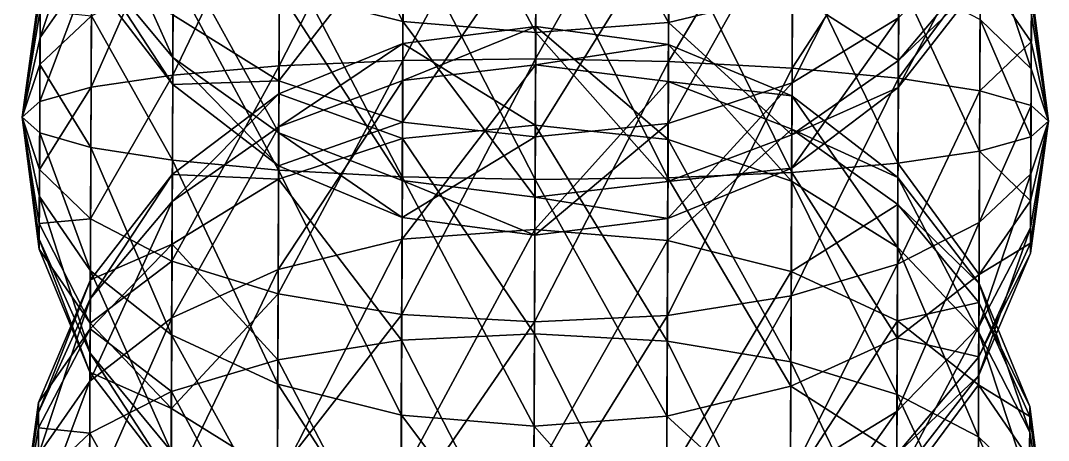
# Model space of a CAD drawing. Header units: metres. Extents: x -322 to 100, y -423 to 142.
# Drawn here: x -321.4 to -261.3, y -218.1 to -193.5 of the extents above; entities that cross this region are included whole.
import ezdxf

# ---------------------------------------------------------------- set-up
doc = ezdxf.new("R2010")
doc.units = ezdxf.units.M

msp = doc.modelspace()

# ---------------------------------------------------------------- linework, layer by layer
for points in [[(-299.03394, -193.58188, -552.4408), (-306.26196, -191.75961, -550.03906), (-306.21085, -179.26749, -555.02), (-306.21075, -179.26738, -555.0199)], [(-299.03394, -193.58188, -552.4408), (-306.21085, -179.26749, -555.02), (-298.97693, -179.64873, -557.9963), (-298.97684, -179.64862, -557.99615)], [(-291.2719, -194.2251, -553.25995), (-299.03394, -193.58188, -552.4408), (-298.97693, -179.64873, -557.9963), (-298.97684, -179.64862, -557.99615)], [(-291.2719, -194.2251, -553.25995), (-298.97693, -179.64873, -557.9963), (-291.21292, -179.80043, -559.0115), (-291.21283, -179.80032, -559.01135)], [(-283.5049, -193.64542, -552.4408), (-291.2719, -194.2251, -553.25995), (-291.21292, -179.80043, -559.0115), (-291.21283, -179.80032, -559.01135)], [(-283.5049, -193.64542, -552.4408), (-291.21292, -179.80043, -559.0115), (-283.4479, -179.71225, -557.9963), (-283.4478, -179.71214, -557.99615)], [(-276.2622, -191.88232, -550.03906), (-283.5049, -193.64542, -552.4408), (-283.4479, -179.71225, -557.9963), (-283.4478, -179.71214, -557.99615)], [(-291.21924, -181.34314, -937.23145), (-298.98624, -181.92282, -938.0506), (-299.04324, -195.85599, -932.4951), (-299.04315, -195.85588, -932.495)], [(-291.21924, -181.34314, -937.23145), (-299.04324, -195.85599, -932.4951), (-291.27823, -195.7678, -931.4799), (-291.27814, -195.7677, -931.4798)], [(-283.4572, -181.98636, -938.0506), (-291.21924, -181.34314, -937.23145), (-291.27823, -195.7678, -931.4799), (-291.27814, -195.7677, -931.4798)], [(-298.98624, -181.92282, -938.0506), (-306.22894, -183.68591, -940.45233), (-306.28003, -196.17804, -935.47144), (-306.27994, -196.17793, -935.4713)], [(-298.98624, -181.92282, -938.0506), (-306.28003, -196.17804, -935.47144), (-299.04324, -195.85599, -932.4951), (-299.04315, -195.85588, -932.495)], [(-283.4572, -181.98636, -938.0506), (-291.27823, -195.7678, -931.4799), (-283.51422, -195.91951, -932.4951), (-283.51413, -195.9194, -932.495)], [(-276.2292, -183.80862, -940.45233), (-283.4572, -181.98636, -938.0506), (-283.51422, -195.91951, -932.4951), (-283.51413, -195.9194, -932.495)], [(-306.22894, -183.68591, -940.45233), (-312.45377, -186.51224, -944.27295), (-312.49548, -196.71202, -940.20605), (-312.4954, -196.71191, -940.20593)], [(-306.22894, -183.68591, -940.45233), (-312.49548, -196.71202, -940.20605), (-306.28003, -196.17804, -935.47144), (-306.27994, -196.17793, -935.4713)], [(-276.2292, -183.80862, -940.45233), (-283.51422, -195.91951, -932.4951), (-276.28027, -196.30077, -935.47144), (-276.28018, -196.30066, -935.4713)], [(-270.0277, -186.68579, -944.27295), (-276.2292, -183.80862, -940.45233), (-276.28027, -196.30077, -935.47144), (-276.28018, -196.30066, -935.4713)], [(-270.01978, -184.7449, -509.7299), (-276.2406, -186.60233, -505.34988), (-276.2838, -197.16197, -513.67804), (-276.28372, -197.16187, -513.6779)], [(-270.01978, -184.7449, -509.7299), (-276.2838, -197.16197, -513.67804), (-270.05502, -193.36682, -516.5298), (-270.05493, -193.36671, -516.52966)], [(-317.2168, -185.40099, -955.34875), (-320.241, -192.03593, -958.20624), (-320.25116, -194.52486, -955.05035), (-320.25107, -194.52475, -955.05023)], [(-317.2168, -185.40099, -955.34875), (-320.25116, -194.52486, -955.05035), (-317.23648, -190.2092, -949.2521), (-317.2364, -190.20909, -949.25195)], [(-312.49127, -195.68228, -537.59644), (-317.23544, -189.9547, -535.14264), (-317.21576, -185.14648, -541.2393), (-317.21567, -185.14638, -541.2392)], [(-312.49127, -195.68228, -537.59644), (-317.21576, -185.14648, -541.2393), (-312.46344, -188.88245, -546.21844), (-312.46335, -188.88234, -546.2183)], [(-312.45377, -186.51224, -944.27295), (-317.23648, -190.2092, -949.2521), (-317.266, -197.42154, -946.37634), (-317.2659, -197.42143, -946.3762)], [(-312.45377, -186.51224, -944.27295), (-317.266, -197.42154, -946.37634), (-312.49548, -196.71202, -940.20605), (-312.4954, -196.71191, -940.20593)], [(-306.24036, -186.47961, -505.34988), (-312.48108, -193.19327, -516.5298), (-306.28357, -197.03926, -513.67804), (-306.28348, -197.03915, -513.6779)], [(-299.00983, -187.69281, -502.5965), (-306.24036, -186.47961, -505.34988), (-306.28357, -197.03926, -513.67804), (-306.28348, -197.03915, -513.6779)], [(-276.2406, -186.60233, -505.34988), (-283.48083, -187.75633, -502.5965), (-283.529, -199.53409, -511.8853), (-283.5289, -199.53398, -511.88522)], [(-276.2406, -186.60233, -505.34988), (-283.529, -199.53409, -511.8853), (-276.2838, -197.16197, -513.67804), (-276.28372, -197.16187, -513.6779)], [(-270.0277, -186.68579, -944.27295), (-276.28027, -196.30077, -935.47144), (-270.06943, -196.88557, -940.20605), (-270.06934, -196.88547, -940.20593)], [(-265.2754, -190.42175, -949.2521), (-270.0277, -186.68579, -944.27295), (-270.06943, -196.88557, -940.20605), (-270.06934, -196.88547, -940.20593)], [(-291.30704, -202.80782, -991.0655), (-299.0103, -187.8119, -987.8949), (-291.24417, -187.43996, -988.83405), (-291.24408, -187.43985, -988.8339)], [(-283.54202, -202.71964, -990.0503), (-291.30704, -202.80782, -991.0655), (-291.24417, -187.43996, -988.83405), (-291.24408, -187.43985, -988.8339)], [(-283.54202, -202.71964, -990.0503), (-291.24417, -187.43996, -988.83405), (-283.48132, -187.87543, -987.8949), (-283.48123, -187.87532, -987.8948)], [(-262.30255, -196.3399, -968.4061), (-265.28784, -193.47017, -975.05334), (-265.2629, -187.37355, -970.2451), (-265.26282, -187.37344, -970.245)], [(-262.30255, -196.3399, -968.4061), (-265.2629, -187.37355, -970.2451), (-262.28964, -193.18405, -965.9172), (-262.28955, -193.18394, -965.91705)], [(-299.00983, -187.69281, -502.5965), (-306.28357, -197.03926, -513.67804), (-299.058, -199.47057, -511.8853), (-299.05792, -199.47046, -511.88522)], [(-299.07104, -202.65611, -990.0503), (-306.25055, -188.96591, -985.1415), (-299.0103, -187.8119, -987.8949), (-299.01022, -187.8118, -987.8948)], [(-291.30704, -202.80782, -991.0655), (-299.07104, -202.65611, -990.0503), (-299.0103, -187.8119, -987.8949), (-299.01022, -187.8118, -987.8948)], [(-291.24698, -188.12828, -501.65738), (-299.00983, -187.69281, -502.5965), (-299.058, -199.47057, -511.8853), (-299.05792, -199.47046, -511.88522)], [(-283.48083, -187.75633, -502.5965), (-291.24698, -188.12828, -501.65738), (-291.29684, -200.32152, -511.27386), (-291.29675, -200.32141, -511.27377)], [(-283.48083, -187.75633, -502.5965), (-291.29684, -200.32152, -511.27386), (-283.529, -199.53409, -511.8853), (-283.5289, -199.53398, -511.88522)], [(-276.30524, -202.39758, -987.074), (-283.54202, -202.71964, -990.0503), (-283.48132, -187.87543, -987.8949), (-283.48123, -187.87532, -987.8948)], [(-276.30524, -202.39758, -987.074), (-283.48132, -187.87543, -987.8949), (-276.2508, -189.08864, -985.1415), (-276.2507, -189.08853, -985.14136)], [(-291.24698, -188.12828, -501.65738), (-299.058, -199.47057, -511.8853), (-291.29684, -200.32152, -511.27386), (-291.29675, -200.32141, -511.27377)], [(-265.26715, -188.40724, -520.2463), (-270.05502, -193.36682, -516.5298), (-270.07166, -197.4337, -526.7297), (-270.07156, -197.4336, -526.72955)], [(-265.26715, -188.40724, -520.2463), (-270.07166, -197.4337, -526.7297), (-265.2789, -191.28297, -527.4587), (-265.2788, -191.28287, -527.45856)], [(-306.29602, -200.08766, -539.4793), (-312.49127, -195.68228, -537.59644), (-312.46344, -188.88245, -546.21844), (-312.46335, -188.88234, -546.2183)], [(-306.30496, -202.27487, -987.074), (-312.47137, -190.82333, -980.7615), (-306.25055, -188.96591, -985.1415), (-306.25046, -188.9658, -985.14136)], [(-306.29602, -200.08766, -539.4793), (-312.46344, -188.88245, -546.21844), (-306.26196, -191.75961, -550.03906), (-306.26187, -191.7595, -550.03894)], [(-299.07104, -202.65611, -990.0503), (-306.30496, -202.27487, -987.074), (-306.25055, -188.96591, -985.1415), (-306.25046, -188.9658, -985.14136)], [(-270.08978, -201.8636, -982.33936), (-276.30524, -202.39758, -987.074), (-276.2508, -189.08864, -985.1415), (-276.2507, -189.08853, -985.14136)], [(-270.06522, -195.85583, -537.59644), (-276.2622, -191.88232, -550.03906), (-270.03738, -189.056, -546.21844), (-270.0373, -189.0559, -546.2183)], [(-270.08978, -201.8636, -982.33936), (-276.2508, -189.08864, -985.1415), (-270.04535, -190.99689, -980.7615), (-270.04526, -190.99678, -980.76135)], [(-265.27435, -190.16725, -535.14264), (-270.06522, -195.85583, -537.59644), (-270.03738, -189.056, -546.21844), (-270.0373, -189.0559, -546.2183)], [(-317.23648, -190.2092, -949.2521), (-320.25116, -194.52486, -955.05035), (-320.26645, -198.25822, -953.56177), (-320.26636, -198.25812, -953.56165)], [(-317.23648, -190.2092, -949.2521), (-320.26645, -198.25822, -953.56177), (-317.266, -197.42154, -946.37634), (-317.2659, -197.42143, -946.3762)], [(-312.4977, -197.26015, -526.7297), (-317.24, -191.0704, -527.4587), (-317.23544, -189.9547, -535.14264), (-317.23535, -189.95459, -535.1425)], [(-312.4977, -197.26015, -526.7297), (-317.23544, -189.9547, -535.14264), (-312.49127, -195.68228, -537.59644), (-312.49118, -195.68217, -537.5963)], [(-265.2754, -190.42175, -949.2521), (-270.06943, -196.88557, -940.20605), (-265.3049, -197.6341, -946.37634), (-265.3048, -197.63399, -946.3762)], [(-265.2789, -191.28297, -527.4587), (-270.06522, -195.85583, -537.59644), (-265.27435, -190.16725, -535.14264), (-265.27426, -190.16714, -535.1425)], [(-262.2961, -194.76192, -955.05035), (-265.2754, -190.42175, -949.2521), (-265.3049, -197.6341, -946.37634), (-265.3048, -197.63399, -946.3762)], [(-262.28592, -192.27301, -958.20624), (-265.2754, -190.42175, -949.2521), (-262.2961, -194.76192, -955.05035), (-262.29602, -194.76181, -955.05023)], [(-312.51584, -201.69005, -982.33936), (-317.24893, -193.25761, -975.05334), (-312.47137, -190.82333, -980.7615), (-312.47128, -190.82323, -980.76135)], [(-312.48108, -193.19327, -516.5298), (-317.24, -191.0704, -527.4587), (-312.4977, -197.26015, -526.7297), (-312.49762, -197.26004, -526.72955)], [(-306.30496, -202.27487, -987.074), (-312.51584, -201.69005, -982.33936), (-312.47137, -190.82333, -980.7615), (-312.47128, -190.82323, -980.76135)], [(-265.31927, -201.15408, -976.16907), (-270.08978, -201.8636, -982.33936), (-270.04535, -190.99689, -980.7615), (-270.04526, -190.99678, -980.76135)], [(-265.31927, -201.15408, -976.16907), (-270.04535, -190.99689, -980.7615), (-265.28784, -193.47017, -975.05334), (-265.28775, -193.47006, -975.0532)], [(-320.24472, -192.94699, -965.9172), (-321.2924, -199.1651, -961.2727), (-320.23862, -191.4584, -962.1838), (-320.23853, -191.4583, -962.18365)], [(-320.23862, -191.4584, -962.1838), (-321.2924, -199.1651, -961.2727), (-320.241, -192.03593, -958.20624), (-320.2409, -192.03583, -958.2061)], [(-265.2789, -191.28297, -527.4587), (-270.07166, -197.4337, -526.7297), (-270.06522, -195.85583, -537.59644), (-270.06512, -195.85573, -537.5963)], [(-261.29288, -199.41052, -961.2727), (-262.28964, -193.18405, -965.9172), (-262.28357, -191.69547, -962.1838), (-262.28348, -191.69536, -962.18365)], [(-261.29288, -199.41052, -961.2727), (-262.28357, -191.69547, -962.1838), (-262.28592, -192.27301, -958.20624), (-262.28583, -192.2729, -958.2061)], [(-320.241, -192.03593, -958.20624), (-321.2924, -199.1651, -961.2727), (-320.25116, -194.52486, -955.05035), (-320.25107, -194.52475, -955.05023)], [(-299.07193, -202.87062, -540.66296), (-306.29602, -200.08766, -539.4793), (-306.26196, -191.75961, -550.03906), (-306.26187, -191.7595, -550.03894)], [(-299.07193, -202.87062, -540.66296), (-306.26196, -191.75961, -550.03906), (-299.03394, -193.58188, -552.4408), (-299.03384, -193.58177, -552.4407)], [(-276.29626, -200.21039, -539.4793), (-283.5049, -193.64542, -552.4408), (-276.2622, -191.88232, -550.03906), (-276.26212, -191.88222, -550.03894)], [(-270.06522, -195.85583, -537.59644), (-276.29626, -200.21039, -539.4793), (-276.2622, -191.88232, -550.03906), (-276.26212, -191.88222, -550.03894)], [(-261.29288, -199.41052, -961.2727), (-262.28592, -192.27301, -958.20624), (-262.2961, -194.76192, -955.05035), (-262.29602, -194.76181, -955.05023)], [(-320.25763, -196.10283, -968.4061), (-321.2924, -199.1651, -961.2727), (-320.24472, -192.94699, -965.9172), (-320.24463, -192.94688, -965.91705)], [(-317.24893, -193.25761, -975.05334), (-320.25763, -196.10283, -968.4061), (-320.24472, -192.94699, -965.9172), (-320.24463, -192.94688, -965.91705)], [(-317.28036, -200.94153, -976.16907), (-320.25763, -196.10283, -968.4061), (-317.24893, -193.25761, -975.05334), (-317.24884, -193.2575, -975.0532)], [(-312.51584, -201.69005, -982.33936), (-317.28036, -200.94153, -976.16907), (-317.24893, -193.25761, -975.05334), (-317.24884, -193.2575, -975.0532)], [(-306.28357, -197.03926, -513.67804), (-312.48108, -193.19327, -516.5298), (-312.4977, -197.26015, -526.7297), (-312.49762, -197.26004, -526.72955)], [(-270.05502, -193.36682, -516.5298), (-276.2838, -197.16197, -513.67804), (-276.30417, -202.14287, -526.1702), (-276.30408, -202.14276, -526.1701)], [(-270.05502, -193.36682, -516.5298), (-276.30417, -202.14287, -526.1702), (-270.07166, -197.4337, -526.7297), (-270.07156, -197.4336, -526.72955)], [(-262.31882, -200.3174, -968.98364), (-265.31927, -201.15408, -976.16907), (-265.28784, -193.47017, -975.05334), (-265.28775, -193.47006, -975.0532)], [(-262.31882, -200.3174, -968.98364), (-265.28784, -193.47017, -975.05334), (-262.30255, -196.3399, -968.4061), (-262.30246, -196.3398, -968.406)], [(-261.29288, -199.41052, -961.2727), (-262.30255, -196.3399, -968.4061), (-262.28964, -193.18405, -965.9172), (-262.28955, -193.18394, -965.91705)], [(-262.28964, -193.18405, -965.9172), (-262.28964, -193.18405, -965.9172), (-262.30255, -196.3399, -968.4061), (-262.30246, -196.3398, -968.406)], [(-291.31125, -203.8415, -541.06665), (-299.07193, -202.87062, -540.66296), (-299.03394, -193.58188, -552.4408), (-299.03384, -193.58177, -552.4407)], [(-291.27048, -193.88094, -796.84827), (-299.03915, -194.86433, -796.72833), (-299.04797, -197.01974, -781.88403), (-299.04788, -197.01964, -781.8839)], [(-291.27048, -193.88094, -796.84827), (-299.04797, -197.01974, -781.88403), (-291.27963, -196.11238, -781.4803), (-291.27954, -196.11227, -781.48016)], [(-291.294, -199.63239, -811.2731), (-299.03915, -194.86433, -796.72833), (-291.27048, -193.88094, -796.84827), (-291.2704, -193.88083, -796.84814)], [(-291.31125, -203.8415, -541.06665), (-299.03394, -193.58188, -552.4408), (-291.2719, -194.2251, -553.25995), (-291.27182, -194.22499, -553.2598)], [(-283.53287, -200.48332, -810.6616), (-291.294, -199.63239, -811.2731), (-291.27048, -193.88094, -796.84827), (-291.2704, -193.88083, -796.84814)], [(-283.51013, -194.92786, -796.72833), (-291.27048, -193.88094, -796.84827), (-291.27963, -196.11238, -781.4803), (-291.27954, -196.11227, -781.48016)], [(-283.5429, -202.93414, -540.66296), (-291.2719, -194.2251, -553.25995), (-283.5049, -193.64542, -552.4408), (-283.50482, -193.64531, -552.4407)], [(-283.53287, -200.48332, -810.6616), (-291.27048, -193.88094, -796.84827), (-283.51013, -194.92786, -796.72833), (-283.51004, -194.92775, -796.7282)], [(-276.29626, -200.21039, -539.4793), (-283.5429, -202.93414, -540.66296), (-283.5049, -193.64542, -552.4408), (-283.50482, -193.64531, -552.4407)], [(-320.25116, -194.52486, -955.05035), (-321.2924, -199.1651, -961.2727), (-320.26645, -198.25822, -953.56177), (-320.26636, -198.25812, -953.56165)], [(-283.5429, -202.93414, -540.66296), (-291.31125, -203.8415, -541.06665), (-291.2719, -194.2251, -553.25995), (-291.27182, -194.22499, -553.2598)], [(-299.03915, -194.86433, -796.72833), (-306.28668, -197.81102, -796.3767), (-306.2946, -199.7435, -783.0676), (-306.2945, -199.7434, -783.0675)], [(-299.03915, -194.86433, -796.72833), (-306.2946, -199.7435, -783.0676), (-299.04797, -197.01974, -781.88403), (-299.04788, -197.01964, -781.8839)], [(-299.0619, -200.4198, -810.6616), (-306.28668, -197.81102, -796.3767), (-299.03915, -194.86433, -796.72833), (-299.03906, -194.86423, -796.7282)], [(-291.294, -199.63239, -811.2731), (-299.0619, -200.4198, -810.6616), (-299.03915, -194.86433, -796.72833), (-299.03906, -194.86423, -796.7282)], [(-283.51013, -194.92786, -796.72833), (-291.27963, -196.11238, -781.4803), (-283.51895, -197.08327, -781.88403), (-283.51886, -197.08316, -781.8839)], [(-276.3073, -202.91463, -808.8689), (-283.53287, -200.48332, -810.6616), (-283.51013, -194.92786, -796.72833), (-283.51004, -194.92775, -796.7282)], [(-276.28696, -197.93373, -796.3767), (-283.51013, -194.92786, -796.72833), (-283.51895, -197.08327, -781.88403), (-283.51886, -197.08316, -781.8839)], [(-276.3073, -202.91463, -808.8689), (-283.51013, -194.92786, -796.72833), (-276.28696, -197.93373, -796.3767), (-276.28687, -197.93362, -796.3766)], [(-262.2961, -194.76192, -955.05035), (-265.3049, -197.6341, -946.37634), (-262.31137, -198.4953, -953.56177), (-262.31128, -198.4952, -953.56165)], [(-261.29288, -199.41052, -961.2727), (-262.2961, -194.76192, -955.05035), (-262.31137, -198.4953, -953.56177), (-262.31128, -198.4952, -953.56165)], [(-306.30392, -202.02016, -526.1702), (-312.4977, -197.26015, -526.7297), (-312.49127, -195.68228, -537.59644), (-312.49118, -195.68217, -537.5963)], [(-306.30392, -202.02016, -526.1702), (-312.49127, -195.68228, -537.59644), (-306.29602, -200.08766, -539.4793), (-306.29593, -200.08755, -539.4792)], [(-299.04324, -195.85599, -932.4951), (-306.28003, -196.17804, -935.47144), (-306.33447, -209.487, -937.40393), (-306.33438, -209.4869, -937.4038)], [(-299.04324, -195.85599, -932.4951), (-306.33447, -209.487, -937.40393), (-299.10394, -210.7002, -934.6505), (-299.10385, -210.70009, -934.6504)], [(-291.27823, -195.7678, -931.4799), (-299.04324, -195.85599, -932.4951), (-299.10394, -210.7002, -934.6505), (-299.10385, -210.70009, -934.6504)], [(-291.27823, -195.7678, -931.4799), (-299.10394, -210.7002, -934.6505), (-291.3411, -211.13567, -933.71136), (-291.341, -211.13556, -933.71124)], [(-283.51422, -195.91951, -932.4951), (-291.27823, -195.7678, -931.4799), (-291.3411, -211.13567, -933.71136), (-291.341, -211.13556, -933.71124)], [(-283.51422, -195.91951, -932.4951), (-291.3411, -211.13567, -933.71136), (-283.57495, -210.76372, -934.6505), (-283.57486, -210.76361, -934.6504)], [(-276.28027, -196.30077, -935.47144), (-283.51422, -195.91951, -932.4951), (-283.57495, -210.76372, -934.6505), (-283.57486, -210.76361, -934.6504)], [(-270.07166, -197.4337, -526.7297), (-276.29626, -200.21039, -539.4793), (-270.06522, -195.85583, -537.59644), (-270.06512, -195.85573, -537.5963)], [(-320.2739, -200.08032, -968.98364), (-321.2924, -199.1651, -961.2727), (-320.25763, -196.10283, -968.4061), (-320.25754, -196.10272, -968.406)], [(-317.28036, -200.94153, -976.16907), (-320.2739, -200.08032, -968.98364), (-320.25763, -196.10283, -968.4061), (-320.25754, -196.10272, -968.406)], [(-306.28003, -196.17804, -935.47144), (-312.49548, -196.71202, -940.20605), (-312.53992, -207.57874, -941.78394), (-312.53983, -207.57863, -941.7838)], [(-306.28003, -196.17804, -935.47144), (-312.53992, -207.57874, -941.78394), (-306.33447, -209.487, -937.40393), (-306.33438, -209.4869, -937.4038)], [(-291.27963, -196.11238, -781.4803), (-299.04797, -197.01974, -781.88403), (-299.08597, -206.30847, -770.10614), (-299.08588, -206.30836, -770.106)], [(-291.27963, -196.11238, -781.4803), (-299.08597, -206.30847, -770.10614), (-291.31897, -205.72879, -769.287), (-291.31888, -205.72868, -769.28687)], [(-283.51895, -197.08327, -781.88403), (-291.27963, -196.11238, -781.4803), (-291.31897, -205.72879, -769.287), (-291.31888, -205.72868, -769.28687)], [(-276.28027, -196.30077, -935.47144), (-283.57495, -210.76372, -934.6505), (-276.33472, -209.60971, -937.40393), (-276.33463, -209.6096, -937.4038)], [(-270.06943, -196.88557, -940.20605), (-276.28027, -196.30077, -935.47144), (-276.33472, -209.60971, -937.40393), (-276.33463, -209.6096, -937.4038)], [(-261.29288, -199.41052, -961.2727), (-262.31882, -200.3174, -968.98364), (-262.30255, -196.3399, -968.4061), (-262.30246, -196.3398, -968.406)], [(-312.49548, -196.71202, -940.20605), (-317.266, -197.42154, -946.37634), (-317.29742, -205.10545, -947.49207), (-317.29733, -205.10535, -947.49194)], [(-312.49548, -196.71202, -940.20605), (-317.29742, -205.10545, -947.49207), (-312.53992, -207.57874, -941.78394), (-312.53983, -207.57863, -941.7838)], [(-306.28357, -197.03926, -513.67804), (-312.4977, -197.26015, -526.7297), (-306.30392, -202.02016, -526.1702), (-306.30383, -202.02005, -526.1701)], [(-299.04797, -197.01974, -781.88403), (-306.2946, -199.7435, -783.0676), (-306.32867, -208.07156, -772.5079), (-306.32858, -208.07146, -772.50775)], [(-299.04797, -197.01974, -781.88403), (-306.32867, -208.07156, -772.5079), (-299.08597, -206.30847, -770.10614), (-299.08588, -206.30836, -770.106)], [(-299.058, -199.47057, -511.8853), (-306.28357, -197.03926, -513.67804), (-306.30392, -202.02016, -526.1702), (-306.30383, -202.02005, -526.1701)], [(-283.51895, -197.08327, -781.88403), (-291.31897, -205.72879, -769.287), (-283.55695, -206.37201, -770.10614), (-283.55685, -206.3719, -770.106)], [(-276.29486, -199.86623, -783.0676), (-283.51895, -197.08327, -781.88403), (-283.55695, -206.37201, -770.10614), (-283.55685, -206.3719, -770.106)], [(-276.28696, -197.93373, -796.3767), (-283.51895, -197.08327, -781.88403), (-276.29486, -199.86623, -783.0676), (-276.29477, -199.86612, -783.0675)], [(-270.06943, -196.88557, -940.20605), (-276.33472, -209.60971, -937.40393), (-270.1139, -207.75229, -941.78394), (-270.1138, -207.75218, -941.7838)], [(-265.3049, -197.6341, -946.37634), (-270.06943, -196.88557, -940.20605), (-270.1139, -207.75229, -941.78394), (-270.1138, -207.75218, -941.7838)], [(-317.266, -197.42154, -946.37634), (-320.26645, -198.25822, -953.56177), (-320.2827, -202.23572, -954.1393), (-320.28262, -202.23561, -954.13916)], [(-317.266, -197.42154, -946.37634), (-320.2827, -202.23572, -954.1393), (-317.29742, -205.10545, -947.49207), (-317.29733, -205.10535, -947.49194)], [(-276.2838, -197.16197, -513.67804), (-283.529, -199.53409, -511.8853), (-283.55173, -205.08955, -525.8186), (-283.55164, -205.08945, -525.8185)], [(-276.2838, -197.16197, -513.67804), (-283.55173, -205.08955, -525.8186), (-276.30417, -202.14287, -526.1702), (-276.30408, -202.14276, -526.1701)], [(-270.07166, -197.4337, -526.7297), (-276.30417, -202.14287, -526.1702), (-276.29626, -200.21039, -539.4793), (-276.29617, -200.21028, -539.4792)], [(-265.3049, -197.6341, -946.37634), (-270.1139, -207.75229, -941.78394), (-265.33633, -205.31801, -947.49207), (-265.33624, -205.3179, -947.49194)], [(-262.31137, -198.4953, -953.56177), (-265.3049, -197.6341, -946.37634), (-265.33633, -205.31801, -947.49207), (-265.33624, -205.3179, -947.49194)], [(-320.26645, -198.25822, -953.56177), (-321.2924, -199.1651, -961.2727), (-320.2827, -202.23572, -954.1393), (-320.28262, -202.23561, -954.13916)], [(-306.28668, -197.81102, -796.3767), (-312.51923, -202.52019, -795.81726), (-312.52567, -204.09805, -784.9505), (-312.52557, -204.09795, -784.9504)], [(-306.28668, -197.81102, -796.3767), (-312.52567, -204.09805, -784.9505), (-306.2946, -199.7435, -783.0676), (-306.2945, -199.7434, -783.0675)], [(-306.30707, -202.79192, -808.8689), (-312.51923, -202.52019, -795.81726), (-306.28668, -197.81102, -796.3767), (-306.2866, -197.81091, -796.3766)], [(-299.0619, -200.4198, -810.6616), (-306.30707, -202.79192, -808.8689), (-306.28668, -197.81102, -796.3767), (-306.2866, -197.81091, -796.3766)], [(-270.1098, -206.76062, -806.01715), (-276.3073, -202.91463, -808.8689), (-276.28696, -197.93373, -796.3767), (-276.28687, -197.93362, -796.3766)], [(-270.09317, -202.69374, -795.81726), (-276.28696, -197.93373, -796.3767), (-276.29486, -199.86623, -783.0676), (-276.29477, -199.86612, -783.0675)], [(-270.1098, -206.76062, -806.01715), (-276.28696, -197.93373, -796.3767), (-270.09317, -202.69374, -795.81726), (-270.09308, -202.69363, -795.81714)], [(-262.31137, -198.4953, -953.56177), (-265.33633, -205.31801, -947.49207), (-262.32764, -202.4728, -954.1393), (-262.32755, -202.47269, -954.13916)], [(-261.29288, -199.41052, -961.2727), (-262.31137, -198.4953, -953.56177), (-262.32764, -202.4728, -954.1393), (-262.32755, -202.47269, -954.13916)], [(-320.2827, -202.23572, -954.1393), (-321.2924, -199.1651, -961.2727), (-320.29562, -205.39157, -956.62823), (-320.29553, -205.39146, -956.6281)], [(-320.29562, -205.39157, -956.62823), (-321.2924, -199.1651, -961.2727), (-320.3017, -206.88014, -960.36163), (-320.3016, -206.88004, -960.3615)], [(-320.3017, -206.88014, -960.36163), (-321.2924, -199.1651, -961.2727), (-320.29935, -206.30261, -964.3392), (-320.29926, -206.3025, -964.33905)], [(-320.29935, -206.30261, -964.3392), (-321.2924, -199.1651, -961.2727), (-320.28915, -203.81369, -967.49506), (-320.28906, -203.81358, -967.49493)], [(-320.28915, -203.81369, -967.49506), (-321.2924, -199.1651, -961.2727), (-320.2739, -200.08032, -968.98364), (-320.2738, -200.08022, -968.9835)], [(-299.058, -199.47057, -511.8853), (-306.30392, -202.02016, -526.1702), (-299.08075, -205.02603, -525.8186), (-299.08066, -205.02592, -525.8185)], [(-291.29684, -200.32152, -511.27386), (-299.058, -199.47057, -511.8853), (-299.08075, -205.02603, -525.8186), (-299.08066, -205.02592, -525.8185)], [(-261.29288, -199.41052, -961.2727), (-262.34055, -205.62865, -956.62823), (-262.34665, -207.11722, -960.36163), (-262.34656, -207.11711, -960.3615)], [(-261.29288, -199.41052, -961.2727), (-262.34665, -207.11722, -960.36163), (-262.34427, -206.53969, -964.3392), (-262.34418, -206.53958, -964.33905)], [(-261.29288, -199.41052, -961.2727), (-262.34427, -206.53969, -964.3392), (-262.3341, -204.05077, -967.49506), (-262.334, -204.05066, -967.49493)], [(-261.29288, -199.41052, -961.2727), (-262.32764, -202.4728, -954.1393), (-262.34055, -205.62865, -956.62823), (-262.34045, -205.62854, -956.6281)], [(-261.29288, -199.41052, -961.2727), (-262.3341, -204.05077, -967.49506), (-262.31882, -200.3174, -968.98364), (-262.31873, -200.31729, -968.9835)], [(-317.30988, -208.15387, -973.29333), (-320.28915, -203.81369, -967.49506), (-320.2739, -200.08032, -968.98364), (-320.2738, -200.08022, -968.9835)], [(-317.30988, -208.15387, -973.29333), (-320.2739, -200.08032, -968.98364), (-317.28036, -200.94153, -976.16907), (-317.28027, -200.94142, -976.16895)], [(-306.2946, -199.7435, -783.0676), (-312.52567, -204.09805, -784.9505), (-312.5535, -210.89789, -776.3285), (-312.5534, -210.89778, -776.32837)], [(-306.2946, -199.7435, -783.0676), (-312.5535, -210.89789, -776.3285), (-306.32867, -208.07156, -772.5079), (-306.32858, -208.07146, -772.50775)], [(-299.08075, -205.02603, -525.8186), (-306.30392, -202.02016, -526.1702), (-306.29602, -200.08766, -539.4793), (-306.29593, -200.08755, -539.4792)], [(-299.08075, -205.02603, -525.8186), (-306.29602, -200.08766, -539.4793), (-299.07193, -202.87062, -540.66296), (-299.07184, -202.87051, -540.66284)], [(-291.3439, -211.8256, -820.8896), (-299.0619, -200.4198, -810.6616), (-291.294, -199.63239, -811.2731), (-291.2939, -199.63228, -811.27295)], [(-283.58105, -212.26108, -819.95044), (-291.3439, -211.8256, -820.8896), (-291.294, -199.63239, -811.2731), (-291.2939, -199.63228, -811.27295)], [(-291.294, -199.63239, -811.2731), (-291.294, -199.63239, -811.2731), (-291.3439, -211.8256, -820.8896), (-291.3438, -211.8255, -820.88947)], [(-283.529, -199.53409, -511.8853), (-291.29684, -200.32152, -511.27386), (-291.32037, -206.07295, -525.69867), (-291.32028, -206.07285, -525.69855)], [(-283.529, -199.53409, -511.8853), (-291.32037, -206.07295, -525.69867), (-283.55173, -205.08955, -525.8186), (-283.55164, -205.08945, -525.8185)], [(-283.58105, -212.26108, -819.95044), (-291.294, -199.63239, -811.2731), (-283.53287, -200.48332, -810.6616), (-283.53278, -200.48322, -810.6615)], [(-276.29486, -199.86623, -783.0676), (-283.55695, -206.37201, -770.10614), (-276.32892, -208.19427, -772.5079), (-276.32883, -208.19417, -772.50775)], [(-270.0996, -204.2716, -784.9505), (-276.29486, -199.86623, -783.0676), (-276.32892, -208.19427, -772.5079), (-276.32883, -208.19417, -772.50775)], [(-270.09317, -202.69374, -795.81726), (-276.29486, -199.86623, -783.0676), (-270.0996, -204.2716, -784.9505), (-270.09952, -204.2715, -784.9504)], [(-299.11005, -212.19756, -819.95044), (-306.30707, -202.79192, -808.8689), (-299.0619, -200.4198, -810.6616), (-299.0618, -200.4197, -810.6615)], [(-291.3439, -211.8256, -820.8896), (-299.11005, -212.19756, -819.95044), (-299.0619, -200.4198, -810.6616), (-299.0618, -200.4197, -810.6615)], [(-299.0619, -200.4198, -810.6616), (-299.0619, -200.4198, -810.6616), (-299.11005, -212.19756, -819.95044), (-299.10995, -212.19745, -819.9503)], [(-291.29684, -200.32152, -511.27386), (-299.08075, -205.02603, -525.8186), (-291.32037, -206.07295, -525.69867), (-291.32028, -206.07285, -525.69855)], [(-276.35052, -213.47429, -817.197), (-283.58105, -212.26108, -819.95044), (-283.53287, -200.48332, -810.6616), (-283.53278, -200.48322, -810.6615)], [(-283.53287, -200.48332, -810.6616), (-283.53287, -200.48332, -810.6616), (-283.58105, -212.26108, -819.95044), (-283.58096, -212.26097, -819.9503)], [(-276.30417, -202.14287, -526.1702), (-283.5429, -202.93414, -540.66296), (-276.29626, -200.21039, -539.4793), (-276.29617, -200.21028, -539.4792)], [(-276.35052, -213.47429, -817.197), (-283.53287, -200.48332, -810.6616), (-276.3073, -202.91463, -808.8689), (-276.30722, -202.91452, -808.8688)], [(-262.3341, -204.05077, -967.49506), (-265.31927, -201.15408, -976.16907), (-262.31882, -200.3174, -968.98364), (-262.31873, -200.31729, -968.9835)], [(-312.55756, -211.88983, -978.27246), (-317.30988, -208.15387, -973.29333), (-317.28036, -200.94153, -976.16907), (-317.28027, -200.94142, -976.16895)], [(-312.55756, -211.88983, -978.27246), (-317.28036, -200.94153, -976.16907), (-312.51584, -201.69005, -982.33936), (-312.51575, -201.68994, -982.33923)], [(-265.3488, -208.36642, -973.29333), (-270.08978, -201.8636, -982.33936), (-265.31927, -201.15408, -976.16907), (-265.31918, -201.15398, -976.16895)], [(-262.3341, -204.05077, -967.49506), (-265.3488, -208.36642, -973.29333), (-265.31927, -201.15408, -976.16907), (-265.31918, -201.15398, -976.16895)], [(-306.35608, -214.767, -982.0931), (-312.55756, -211.88983, -978.27246), (-312.51584, -201.69005, -982.33936), (-312.51575, -201.68994, -982.33923)], [(-306.35608, -214.767, -982.0931), (-312.51584, -201.69005, -982.33936), (-306.30496, -202.27487, -987.074), (-306.30487, -202.27477, -987.07385)], [(-270.1315, -212.06339, -978.27246), (-276.30524, -202.39758, -987.074), (-270.08978, -201.8636, -982.33936), (-270.0897, -201.8635, -982.33923)], [(-265.3488, -208.36642, -973.29333), (-270.1315, -212.06339, -978.27246), (-270.08978, -201.8636, -982.33936), (-270.0897, -201.8635, -982.33923)], [(-317.29742, -205.10545, -947.49207), (-320.2827, -202.23572, -954.1393), (-320.29562, -205.39157, -956.62823), (-320.29553, -205.39146, -956.6281)], [(-312.51923, -202.52019, -795.81726), (-317.31198, -208.67093, -795.08826), (-317.31653, -209.78664, -787.4043), (-317.31644, -209.78653, -787.4042)], [(-312.51923, -202.52019, -795.81726), (-317.31653, -209.78664, -787.4043), (-312.52567, -204.09805, -784.9505), (-312.52557, -204.09795, -784.9504)], [(-312.53586, -206.58707, -806.01715), (-317.31198, -208.67093, -795.08826), (-312.51923, -202.52019, -795.81726), (-312.51913, -202.52008, -795.81714)], [(-306.30707, -202.79192, -808.8689), (-312.53586, -206.58707, -806.01715), (-312.51923, -202.52019, -795.81726), (-312.51913, -202.52008, -795.81714)], [(-299.12805, -216.58926, -984.4948), (-306.35608, -214.767, -982.0931), (-306.30496, -202.27487, -987.074), (-306.30487, -202.27477, -987.07385)], [(-299.12805, -216.58926, -984.4948), (-306.30496, -202.27487, -987.074), (-299.07104, -202.65611, -990.0503), (-299.07095, -202.656, -990.0502)], [(-276.30417, -202.14287, -526.1702), (-283.55173, -205.08955, -525.8186), (-283.5429, -202.93414, -540.66296), (-283.54282, -202.93404, -540.66284)], [(-276.35632, -214.88971, -982.0931), (-283.54202, -202.71964, -990.0503), (-276.30524, -202.39758, -987.074), (-276.30515, -202.39748, -987.07385)], [(-270.1315, -212.06339, -978.27246), (-276.35632, -214.88971, -982.0931), (-276.30524, -202.39758, -987.074), (-276.30515, -202.39748, -987.07385)], [(-262.32764, -202.4728, -954.1393), (-265.33633, -205.31801, -947.49207), (-265.36127, -211.41463, -952.3003), (-265.36118, -211.41452, -952.3002)], [(-262.32764, -202.4728, -954.1393), (-265.36127, -211.41463, -952.3003), (-262.34055, -205.62865, -956.62823), (-262.34045, -205.62854, -956.6281)], [(-306.35028, -213.35156, -817.197), (-312.53586, -206.58707, -806.01715), (-306.30707, -202.79192, -808.8689), (-306.30698, -202.79181, -808.8688)], [(-299.11005, -212.19756, -819.95044), (-306.35028, -213.35156, -817.197), (-306.30707, -202.79192, -808.8689), (-306.30698, -202.79181, -808.8688)], [(-306.30707, -202.79192, -808.8689), (-306.30707, -202.79192, -808.8689), (-306.35028, -213.35156, -817.197), (-306.3502, -213.35146, -817.1969)], [(-291.36603, -217.23248, -985.31396), (-299.12805, -216.58926, -984.4948), (-299.07104, -202.65611, -990.0503), (-299.07095, -202.656, -990.0502)], [(-291.32037, -206.07295, -525.69867), (-299.08075, -205.02603, -525.8186), (-299.07193, -202.87062, -540.66296), (-299.07184, -202.87051, -540.66284)], [(-291.32037, -206.07295, -525.69867), (-299.07193, -202.87062, -540.66296), (-291.31125, -203.8415, -541.06665), (-291.31116, -203.8414, -541.0665)], [(-291.36603, -217.23248, -985.31396), (-299.07104, -202.65611, -990.0503), (-291.30704, -202.80782, -991.0655), (-291.30695, -202.80771, -991.06537)], [(-283.59903, -216.6528, -984.4948), (-291.36603, -217.23248, -985.31396), (-291.30704, -202.80782, -991.0655), (-291.30695, -202.80771, -991.06537)], [(-283.55173, -205.08955, -525.8186), (-291.31125, -203.8415, -541.06665), (-283.5429, -202.93414, -540.66296), (-283.54282, -202.93404, -540.66284)], [(-283.59903, -216.6528, -984.4948), (-291.30704, -202.80782, -991.0655), (-283.54202, -202.71964, -990.0503), (-283.54193, -202.71953, -990.0502)], [(-276.35632, -214.88971, -982.0931), (-283.59903, -216.6528, -984.4948), (-283.54202, -202.71964, -990.0503), (-283.54193, -202.71953, -990.0502)], [(-270.14508, -215.38254, -812.817), (-276.35052, -213.47429, -817.197), (-276.3073, -202.91463, -808.8689), (-276.30722, -202.91452, -808.8688)], [(-276.3073, -202.91463, -808.8689), (-276.3073, -202.91463, -808.8689), (-276.35052, -213.47429, -817.197), (-276.35043, -213.47418, -817.1969)], [(-270.14508, -215.38254, -812.817), (-276.3073, -202.91463, -808.8689), (-270.1098, -206.76062, -806.01715), (-270.1097, -206.76051, -806.017)], [(-265.36264, -211.7592, -802.30066), (-270.1098, -206.76062, -806.01715), (-270.09317, -202.69374, -795.81726), (-270.09308, -202.69363, -795.81714)], [(-265.3509, -208.88347, -795.08826), (-270.09317, -202.69374, -795.81726), (-270.0996, -204.2716, -784.9505), (-270.09952, -204.2715, -784.9504)], [(-265.36264, -211.7592, -802.30066), (-270.09317, -202.69374, -795.81726), (-265.3509, -208.88347, -795.08826), (-265.3508, -208.88336, -795.08813)], [(-317.32956, -212.96208, -967.19666), (-320.29935, -206.30261, -964.3392), (-320.28915, -203.81369, -967.49506), (-320.28906, -203.81358, -967.49493)], [(-317.32956, -212.96208, -967.19666), (-320.28915, -203.81369, -967.49506), (-317.30988, -208.15387, -973.29333), (-317.30978, -208.15376, -973.2932)], [(-312.52567, -204.09805, -784.9505), (-317.31653, -209.78664, -787.4043), (-317.3362, -214.59485, -781.3076), (-317.33612, -214.59474, -781.3075)], [(-312.52567, -204.09805, -784.9505), (-317.3362, -214.59485, -781.3076), (-312.5535, -210.89789, -776.3285), (-312.5534, -210.89778, -776.32837)], [(-283.55173, -205.08955, -525.8186), (-291.32037, -206.07295, -525.69867), (-291.31125, -203.8415, -541.06665), (-291.31116, -203.8414, -541.0665)], [(-270.0996, -204.2716, -784.9505), (-276.32892, -208.19427, -772.5079), (-270.12744, -211.07144, -776.3285), (-270.12735, -211.07133, -776.32837)], [(-265.35544, -209.99919, -787.4043), (-270.0996, -204.2716, -784.9505), (-270.12744, -211.07144, -776.3285), (-270.12735, -211.07133, -776.32837)], [(-265.3509, -208.88347, -795.08826), (-270.0996, -204.2716, -784.9505), (-265.35544, -209.99919, -787.4043), (-265.35535, -209.99908, -787.4042)], [(-262.34427, -206.53969, -964.3392), (-265.3488, -208.36642, -973.29333), (-262.3341, -204.05077, -967.49506), (-262.334, -204.05066, -967.49493)], [(-317.32236, -211.20207, -952.3003), (-320.29562, -205.39157, -956.62823), (-320.3017, -206.88014, -960.36163), (-320.3016, -206.88004, -960.3615)], [(-317.29742, -205.10545, -947.49207), (-320.29562, -205.39157, -956.62823), (-317.32236, -211.20207, -952.3003), (-317.32227, -211.20197, -952.3002)], [(-312.53992, -207.57874, -941.78394), (-317.29742, -205.10545, -947.49207), (-317.32236, -211.20207, -952.3003), (-317.32227, -211.20197, -952.3002)], [(-265.33633, -205.31801, -947.49207), (-270.1139, -207.75229, -941.78394), (-270.14914, -216.3742, -948.5838), (-270.14905, -216.3741, -948.5837)], [(-265.33633, -205.31801, -947.49207), (-270.14914, -216.3742, -948.5838), (-265.36127, -211.41463, -952.3003), (-265.36118, -211.41452, -952.3002)], [(-291.31897, -205.72879, -769.287), (-299.08597, -206.30847, -770.10614), (-299.14297, -220.24164, -764.55066), (-299.14288, -220.24153, -764.55054)], [(-291.31897, -205.72879, -769.287), (-299.14297, -220.24164, -764.55066), (-291.37796, -220.15346, -763.53546), (-291.37787, -220.15335, -763.53534)], [(-283.55695, -206.37201, -770.10614), (-291.31897, -205.72879, -769.287), (-291.37796, -220.15346, -763.53546), (-291.37787, -220.15335, -763.53534)], [(-262.34055, -205.62865, -956.62823), (-265.36127, -211.41463, -952.3003), (-265.37302, -214.29036, -959.5127), (-265.37292, -214.29025, -959.5126)], [(-262.34055, -205.62865, -956.62823), (-265.37302, -214.29036, -959.5127), (-262.34665, -207.11722, -960.36163), (-262.34656, -207.11711, -960.3615)], [(-317.3341, -214.07779, -959.5127), (-320.3017, -206.88014, -960.36163), (-320.29935, -206.30261, -964.3392), (-320.29926, -206.3025, -964.33905)], [(-317.3341, -214.07779, -959.5127), (-320.29935, -206.30261, -964.3392), (-317.32956, -212.96208, -967.19666), (-317.32947, -212.96198, -967.19653)], [(-312.5711, -215.20898, -812.817), (-317.32373, -211.54665, -802.30066), (-312.53586, -206.58707, -806.01715), (-312.53577, -206.58696, -806.017)], [(-312.53586, -206.58707, -806.01715), (-317.32373, -211.54665, -802.30066), (-317.31198, -208.67093, -795.08826), (-317.3119, -208.67082, -795.08813)], [(-306.35028, -213.35156, -817.197), (-312.5711, -215.20898, -812.817), (-312.53586, -206.58707, -806.01715), (-312.53577, -206.58696, -806.017)], [(-312.53586, -206.58707, -806.01715), (-312.53586, -206.58707, -806.01715), (-312.5711, -215.20898, -812.817), (-312.571, -215.20888, -812.8169)], [(-299.08597, -206.30847, -770.10614), (-306.32867, -208.07156, -772.5079), (-306.37976, -220.56369, -767.527), (-306.37967, -220.56358, -767.52686)], [(-299.08597, -206.30847, -770.10614), (-306.37976, -220.56369, -767.527), (-299.14297, -220.24164, -764.55066), (-299.14288, -220.24153, -764.55054)], [(-283.55695, -206.37201, -770.10614), (-291.37796, -220.15346, -763.53546), (-283.61395, -220.30516, -764.55066), (-283.61386, -220.30505, -764.55054)], [(-276.32892, -208.19427, -772.5079), (-283.55695, -206.37201, -770.10614), (-283.61395, -220.30516, -764.55066), (-283.61386, -220.30505, -764.55054)], [(-262.34665, -207.11722, -960.36163), (-265.36847, -213.17464, -967.19666), (-262.34427, -206.53969, -964.3392), (-262.34418, -206.53958, -964.33905)], [(-262.34427, -206.53969, -964.3392), (-265.36847, -213.17464, -967.19666), (-265.3488, -208.36642, -973.29333), (-265.3487, -208.36632, -973.2932)], [(-317.32236, -211.20207, -952.3003), (-320.3017, -206.88014, -960.36163), (-317.3341, -214.07779, -959.5127), (-317.334, -214.07768, -959.5126)], [(-265.38757, -217.85582, -807.1089), (-270.14508, -215.38254, -812.817), (-270.1098, -206.76062, -806.01715), (-270.1097, -206.76051, -806.017)], [(-270.1098, -206.76062, -806.01715), (-270.1098, -206.76062, -806.01715), (-270.14508, -215.38254, -812.817), (-270.145, -215.38243, -812.8169)], [(-265.38757, -217.85582, -807.1089), (-270.1098, -206.76062, -806.01715), (-265.36264, -211.7592, -802.30066), (-265.36255, -211.7591, -802.30054)], [(-262.34665, -207.11722, -960.36163), (-265.37302, -214.29036, -959.5127), (-265.36847, -213.17464, -967.19666), (-265.36838, -213.17453, -967.19653)], [(-312.53992, -207.57874, -941.78394), (-317.32236, -211.20207, -952.3003), (-312.5752, -216.20065, -948.5838), (-312.5751, -216.20055, -948.5837)], [(-306.33447, -209.487, -937.40393), (-312.53992, -207.57874, -941.78394), (-312.5752, -216.20065, -948.5838), (-312.5751, -216.20055, -948.5837)], [(-270.1139, -207.75229, -941.78394), (-276.33472, -209.60971, -937.40393), (-276.37793, -220.16936, -945.73206), (-276.37784, -220.16925, -945.73193)], [(-270.1139, -207.75229, -941.78394), (-276.37793, -220.16936, -945.73206), (-270.14914, -216.3742, -948.5838), (-270.14905, -216.3741, -948.5837)], [(-312.5854, -218.68967, -969.65045), (-317.32956, -212.96208, -967.19666), (-317.30988, -208.15387, -973.29333), (-317.30978, -208.15376, -973.2932)], [(-312.5854, -218.68967, -969.65045), (-317.30988, -208.15387, -973.29333), (-312.55756, -211.88983, -978.27246), (-312.55746, -211.88972, -978.27234)], [(-306.32867, -208.07156, -772.5079), (-312.5535, -210.89789, -776.3285), (-312.5952, -221.09767, -772.2616), (-312.59512, -221.09756, -772.2615)], [(-306.32867, -208.07156, -772.5079), (-312.5952, -221.09767, -772.2616), (-306.37976, -220.56369, -767.527), (-306.37967, -220.56358, -767.52686)], [(-276.32892, -208.19427, -772.5079), (-283.61395, -220.30516, -764.55066), (-276.38, -220.68642, -767.527), (-276.3799, -220.68631, -767.52686)], [(-270.12744, -211.07144, -776.3285), (-276.32892, -208.19427, -772.5079), (-276.38, -220.68642, -767.527), (-276.3799, -220.68631, -767.52686)], [(-265.36847, -213.17464, -967.19666), (-270.1315, -212.06339, -978.27246), (-265.3488, -208.36642, -973.29333), (-265.3487, -208.36632, -973.2932)], [(-317.31198, -208.67093, -795.08826), (-320.33835, -215.84406, -794.2393), (-320.34073, -216.42159, -790.2618), (-320.34064, -216.42148, -790.26166)], [(-317.31198, -208.67093, -795.08826), (-320.34073, -216.42159, -790.2618), (-317.31653, -209.78664, -787.4043), (-317.31644, -209.78653, -787.4042)], [(-317.32373, -211.54665, -802.30066), (-320.33835, -215.84406, -794.2393), (-317.31198, -208.67093, -795.08826), (-317.3119, -208.67082, -795.08813)], [(-262.38937, -217.5697, -797.9727), (-265.36264, -211.7592, -802.30066), (-265.3509, -208.88347, -795.08826), (-265.3508, -208.88336, -795.08813)], [(-262.3833, -216.08112, -794.2393), (-265.3509, -208.88347, -795.08826), (-265.35544, -209.99919, -787.4043), (-265.35535, -209.99908, -787.4042)], [(-262.38937, -217.5697, -797.9727), (-265.3509, -208.88347, -795.08826), (-262.3833, -216.08112, -794.2393), (-262.3832, -216.08101, -794.2392)], [(-306.33447, -209.487, -937.40393), (-312.5752, -216.20065, -948.5838), (-306.3777, -220.04665, -945.73206), (-306.3776, -220.04654, -945.73193)], [(-299.10394, -210.7002, -934.6505), (-306.33447, -209.487, -937.40393), (-306.3777, -220.04665, -945.73206), (-306.3776, -220.04654, -945.73193)], [(-276.33472, -209.60971, -937.40393), (-283.57495, -210.76372, -934.6505), (-283.6231, -222.54147, -943.93933), (-283.62302, -222.54137, -943.9392)], [(-276.33472, -209.60971, -937.40393), (-283.6231, -222.54147, -943.93933), (-276.37793, -220.16936, -945.73206), (-276.37784, -220.16925, -945.73193)], [(-317.31653, -209.78664, -787.4043), (-320.34073, -216.42159, -790.2618), (-320.3509, -218.9105, -787.1059), (-320.3508, -218.9104, -787.1058)], [(-317.31653, -209.78664, -787.4043), (-320.3509, -218.9105, -787.1059), (-317.3362, -214.59485, -781.3076), (-317.33612, -214.59474, -781.3075)], [(-265.35544, -209.99919, -787.4043), (-270.12744, -211.07144, -776.3285), (-265.37512, -214.8074, -781.3076), (-265.37503, -214.8073, -781.3075)], [(-262.38565, -216.65866, -790.2618), (-265.35544, -209.99919, -787.4043), (-265.37512, -214.8074, -781.3076), (-265.37503, -214.8073, -781.3075)], [(-262.3833, -216.08112, -794.2393), (-265.35544, -209.99919, -787.4043), (-262.38565, -216.65866, -790.2618), (-262.38556, -216.65855, -790.26166)], [(-312.5535, -210.89789, -776.3285), (-317.3362, -214.59485, -781.3076), (-317.36572, -221.80719, -778.4319), (-317.36563, -221.80708, -778.43176)], [(-312.5535, -210.89789, -776.3285), (-317.36572, -221.80719, -778.4319), (-312.5952, -221.09767, -772.2616), (-312.59512, -221.09756, -772.2615)], [(-299.10394, -210.7002, -934.6505), (-306.3777, -220.04665, -945.73206), (-299.15213, -222.47795, -943.93933), (-299.15204, -222.47784, -943.9392)], [(-291.3411, -211.13567, -933.71136), (-299.10394, -210.7002, -934.6505), (-299.15213, -222.47795, -943.93933), (-299.15204, -222.47784, -943.9392)], [(-283.57495, -210.76372, -934.6505), (-291.3411, -211.13567, -933.71136), (-291.39096, -223.3289, -943.3279), (-291.39087, -223.3288, -943.32776)], [(-283.57495, -210.76372, -934.6505), (-291.39096, -223.3289, -943.3279), (-283.6231, -222.54147, -943.93933), (-283.62302, -222.54137, -943.9392)], [(-317.34866, -217.64326, -807.1089), (-320.34445, -217.33264, -797.9727), (-317.32373, -211.54665, -802.30066), (-317.32364, -211.54654, -802.30054)], [(-317.32373, -211.54665, -802.30066), (-320.34445, -217.33264, -797.9727), (-320.33835, -215.84406, -794.2393), (-320.33826, -215.84395, -794.2392)], [(-312.5711, -215.20898, -812.817), (-317.34866, -217.64326, -807.1089), (-317.32373, -211.54665, -802.30066), (-317.32364, -211.54654, -802.30054)], [(-317.32373, -211.54665, -802.30066), (-317.32373, -211.54665, -802.30066), (-317.34866, -217.64326, -807.1089), (-317.34857, -217.64316, -807.10876)], [(-312.5752, -216.20065, -948.5838), (-317.32236, -211.20207, -952.3003), (-317.3341, -214.07779, -959.5127), (-317.334, -214.07768, -959.5126)], [(-291.3411, -211.13567, -933.71136), (-299.15213, -222.47795, -943.93933), (-291.39096, -223.3289, -943.3279), (-291.39087, -223.3288, -943.32776)], [(-270.12744, -211.07144, -776.3285), (-276.38, -220.68642, -767.527), (-270.16916, -221.27122, -772.2616), (-270.16907, -221.27112, -772.2615)], [(-265.37512, -214.8074, -781.3076), (-270.12744, -211.07144, -776.3285), (-270.16916, -221.27122, -772.2616), (-270.16907, -221.27112, -772.2615)], [(-265.36127, -211.41463, -952.3003), (-270.14914, -216.3742, -948.5838), (-270.16577, -220.44109, -958.7837), (-270.16568, -220.44098, -958.78357)], [(-265.36127, -211.41463, -952.3003), (-270.16577, -220.44109, -958.7837), (-265.37302, -214.29036, -959.5127), (-265.37292, -214.29025, -959.5126)], [(-306.39014, -223.09505, -971.5333), (-312.5854, -218.68967, -969.65045), (-312.55756, -211.88983, -978.27246), (-312.55746, -211.88972, -978.27234)], [(-306.39014, -223.09505, -971.5333), (-312.55756, -211.88983, -978.27246), (-306.35608, -214.767, -982.0931), (-306.356, -214.76689, -982.09296)], [(-291.40677, -227.19347, -823.12103), (-299.11005, -212.19756, -819.95044), (-291.3439, -211.8256, -820.8896), (-291.3438, -211.8255, -820.88947)], [(-283.64175, -227.10529, -822.10583), (-291.40677, -227.19347, -823.12103), (-291.3439, -211.8256, -820.8896), (-291.3438, -211.8255, -820.88947)], [(-283.64175, -227.10529, -822.10583), (-291.3439, -211.8256, -820.8896), (-283.58105, -212.26108, -819.95044), (-283.58096, -212.26097, -819.9503)], [(-270.15933, -218.86322, -969.65045), (-276.35632, -214.88971, -982.0931), (-270.1315, -212.06339, -978.27246), (-270.1314, -212.06328, -978.27234)], [(-265.36847, -213.17464, -967.19666), (-270.15933, -218.86322, -969.65045), (-270.1315, -212.06339, -978.27246), (-270.1314, -212.06328, -978.27234)], [(-262.40228, -220.72556, -800.4617), (-265.38757, -217.85582, -807.1089), (-265.36264, -211.7592, -802.30066), (-265.36255, -211.7591, -802.30054)], [(-265.36264, -211.7592, -802.30066), (-265.36264, -211.7592, -802.30066), (-265.38757, -217.85582, -807.1089), (-265.38748, -217.85571, -807.10876)], [(-262.40228, -220.72556, -800.4617), (-265.36264, -211.7592, -802.30066), (-262.38937, -217.5697, -797.9727), (-262.38928, -217.5696, -797.9726)], [(-299.17078, -227.04176, -822.10583), (-306.35028, -213.35156, -817.197), (-299.11005, -212.19756, -819.95044), (-299.10995, -212.19745, -819.9503)], [(-291.40677, -227.19347, -823.12103), (-299.17078, -227.04176, -822.10583), (-299.11005, -212.19756, -819.95044), (-299.10995, -212.19745, -819.9503)], [(-276.40497, -226.78323, -819.1295), (-283.64175, -227.10529, -822.10583), (-283.58105, -212.26108, -819.95044), (-283.58096, -212.26097, -819.9503)], [(-276.40497, -226.78323, -819.1295), (-283.58105, -212.26108, -819.95044), (-276.35052, -213.47429, -817.197), (-276.35043, -213.47418, -817.1969)], [(-312.59183, -220.26753, -958.7837), (-317.3341, -214.07779, -959.5127), (-317.32956, -212.96208, -967.19666), (-317.32947, -212.96198, -967.19653)], [(-312.59183, -220.26753, -958.7837), (-317.32956, -212.96208, -967.19666), (-312.5854, -218.68967, -969.65045), (-312.5853, -218.68956, -969.6503)], [(-306.4047, -226.66052, -819.1295), (-312.5711, -215.20898, -812.817), (-306.35028, -213.35156, -817.197), (-306.3502, -213.35146, -817.1969)], [(-299.17078, -227.04176, -822.10583), (-306.4047, -226.66052, -819.1295), (-306.35028, -213.35156, -817.197), (-306.3502, -213.35146, -817.1969)], [(-265.37302, -214.29036, -959.5127), (-270.15933, -218.86322, -969.65045), (-265.36847, -213.17464, -967.19666), (-265.36838, -213.17453, -967.19653)], [(-270.1895, -226.24925, -814.3949), (-276.40497, -226.78323, -819.1295), (-276.35052, -213.47429, -817.197), (-276.35043, -213.47418, -817.1969)], [(-270.1895, -226.24925, -814.3949), (-276.35052, -213.47429, -817.197), (-270.14508, -215.38254, -812.817), (-270.145, -215.38243, -812.8169)], [(-312.5752, -216.20065, -948.5838), (-317.3341, -214.07779, -959.5127), (-312.59183, -220.26753, -958.7837), (-312.59174, -220.26743, -958.78357)], [(-265.37302, -214.29036, -959.5127), (-270.16577, -220.44109, -958.7837), (-270.15933, -218.86322, -969.65045), (-270.15924, -218.86311, -969.6503)], [(-317.3362, -214.59485, -781.3076), (-320.3509, -218.9105, -787.1059), (-320.36618, -222.64388, -785.6173), (-320.3661, -222.64377, -785.6172)], [(-317.3362, -214.59485, -781.3076), (-320.36618, -222.64388, -785.6173), (-317.36572, -221.80719, -778.4319), (-317.36563, -221.80708, -778.43176)], [(-299.16605, -225.878, -972.717), (-306.39014, -223.09505, -971.5333), (-306.35608, -214.767, -982.0931), (-306.356, -214.76689, -982.09296)], [(-299.16605, -225.878, -972.717), (-306.35608, -214.767, -982.0931), (-299.12805, -216.58926, -984.4948), (-299.12796, -216.58916, -984.4947)], [(-276.39038, -223.21777, -971.5333), (-283.59903, -216.6528, -984.4948), (-276.35632, -214.88971, -982.0931), (-276.35623, -214.8896, -982.09296)], [(-270.15933, -218.86322, -969.65045), (-276.39038, -223.21777, -971.5333), (-276.35632, -214.88971, -982.0931), (-276.35623, -214.8896, -982.09296)], [(-265.37512, -214.8074, -781.3076), (-270.16916, -221.27122, -772.2616), (-265.40463, -222.01974, -778.4319), (-265.40454, -222.01964, -778.43176)], [(-262.39584, -219.14757, -787.1059), (-265.37512, -214.8074, -781.3076), (-265.40463, -222.01974, -778.4319), (-265.40454, -222.01964, -778.43176)], [(-262.38565, -216.65866, -790.2618), (-265.37512, -214.8074, -781.3076), (-262.39584, -219.14757, -787.1059), (-262.39575, -219.14746, -787.1058)], [(-312.61557, -226.0757, -814.3949), (-317.34866, -217.64326, -807.1089), (-312.5711, -215.20898, -812.817), (-312.571, -215.20888, -812.8169)], [(-306.4047, -226.66052, -819.1295), (-312.61557, -226.0757, -814.3949), (-312.5711, -215.20898, -812.817), (-312.571, -215.20888, -812.8169)], [(-265.419, -225.53973, -808.2246), (-270.1895, -226.24925, -814.3949), (-270.14508, -215.38254, -812.817), (-270.145, -215.38243, -812.8169)], [(-265.419, -225.53973, -808.2246), (-270.14508, -215.38254, -812.817), (-265.38757, -217.85582, -807.1089), (-265.38748, -217.85571, -807.10876)], [(-320.34445, -217.33264, -797.9727), (-321.39212, -223.55075, -793.32825), (-320.33835, -215.84406, -794.2393), (-320.33826, -215.84395, -794.2392)], [(-320.33835, -215.84406, -794.2393), (-321.39212, -223.55075, -793.32825), (-320.34073, -216.42159, -790.2618), (-320.34064, -216.42148, -790.26166)], [(-306.3777, -220.04665, -945.73206), (-312.5752, -216.20065, -948.5838), (-312.59183, -220.26753, -958.7837), (-312.59174, -220.26743, -958.78357)], [(-261.3926, -223.79617, -793.32825), (-262.38937, -217.5697, -797.9727), (-262.3833, -216.08112, -794.2393), (-262.3832, -216.08101, -794.2392)], [(-261.3926, -223.79617, -793.32825), (-262.3833, -216.08112, -794.2393), (-262.38565, -216.65866, -790.2618), (-262.38556, -216.65855, -790.26166)], [(-320.34073, -216.42159, -790.2618), (-321.39212, -223.55075, -793.32825), (-320.3509, -218.9105, -787.1059), (-320.3508, -218.9104, -787.1058)], [(-291.40536, -226.84889, -973.12067), (-299.16605, -225.878, -972.717), (-299.12805, -216.58926, -984.4948), (-299.12796, -216.58916, -984.4947)], [(-291.40536, -226.84889, -973.12067), (-299.12805, -216.58926, -984.4948), (-291.36603, -217.23248, -985.31396), (-291.36594, -217.23238, -985.31384)], [(-283.63702, -225.94153, -972.717), (-291.36603, -217.23248, -985.31396), (-283.59903, -216.6528, -984.4948), (-283.59894, -216.6527, -984.4947)], [(-276.39038, -223.21777, -971.5333), (-283.63702, -225.94153, -972.717), (-283.59903, -216.6528, -984.4948), (-283.59894, -216.6527, -984.4947)], [(-270.14914, -216.3742, -948.5838), (-276.37793, -220.16936, -945.73206), (-276.3983, -225.15025, -958.22424), (-276.3982, -225.15015, -958.2241)], [(-270.14914, -216.3742, -948.5838), (-276.3983, -225.15025, -958.22424), (-270.16577, -220.44109, -958.7837), (-270.16568, -220.44098, -958.78357)], [(-261.3926, -223.79617, -793.32825), (-262.38565, -216.65866, -790.2618), (-262.39584, -219.14757, -787.1059), (-262.39575, -219.14746, -787.1058)], [(-320.35736, -220.48848, -800.4617), (-321.39212, -223.55075, -793.32825), (-320.34445, -217.33264, -797.9727), (-320.34436, -217.33253, -797.9726)], [(-317.34866, -217.64326, -807.1089), (-320.35736, -220.48848, -800.4617), (-320.34445, -217.33264, -797.9727), (-320.34436, -217.33253, -797.9726)], [(-283.63702, -225.94153, -972.717), (-291.40536, -226.84889, -973.12067), (-291.36603, -217.23248, -985.31396), (-291.36594, -217.23238, -985.31384)], [(-317.3801, -225.32718, -808.2246), (-320.35736, -220.48848, -800.4617), (-317.34866, -217.64326, -807.1089), (-317.34857, -217.64316, -807.10876)], [(-312.61557, -226.0757, -814.3949), (-317.3801, -225.32718, -808.2246), (-317.34866, -217.64326, -807.1089), (-317.34857, -217.64316, -807.10876)], [(-262.41855, -224.70305, -801.0392), (-265.419, -225.53973, -808.2246), (-265.38757, -217.85582, -807.1089), (-265.38748, -217.85571, -807.10876)], [(-262.41855, -224.70305, -801.0392), (-265.38757, -217.85582, -807.1089), (-262.40228, -220.72556, -800.4617), (-262.4022, -220.72545, -800.46155)], [(-261.3926, -223.79617, -793.32825), (-262.40228, -220.72556, -800.4617), (-262.38937, -217.5697, -797.9727), (-262.38928, -217.5696, -797.9726)], [(-262.38937, -217.5697, -797.9727), (-262.38937, -217.5697, -797.9727), (-262.40228, -220.72556, -800.4617), (-262.4022, -220.72545, -800.46155)]]:
    msp.add_3dface(points)

doc.saveas('drawing.dxf')
